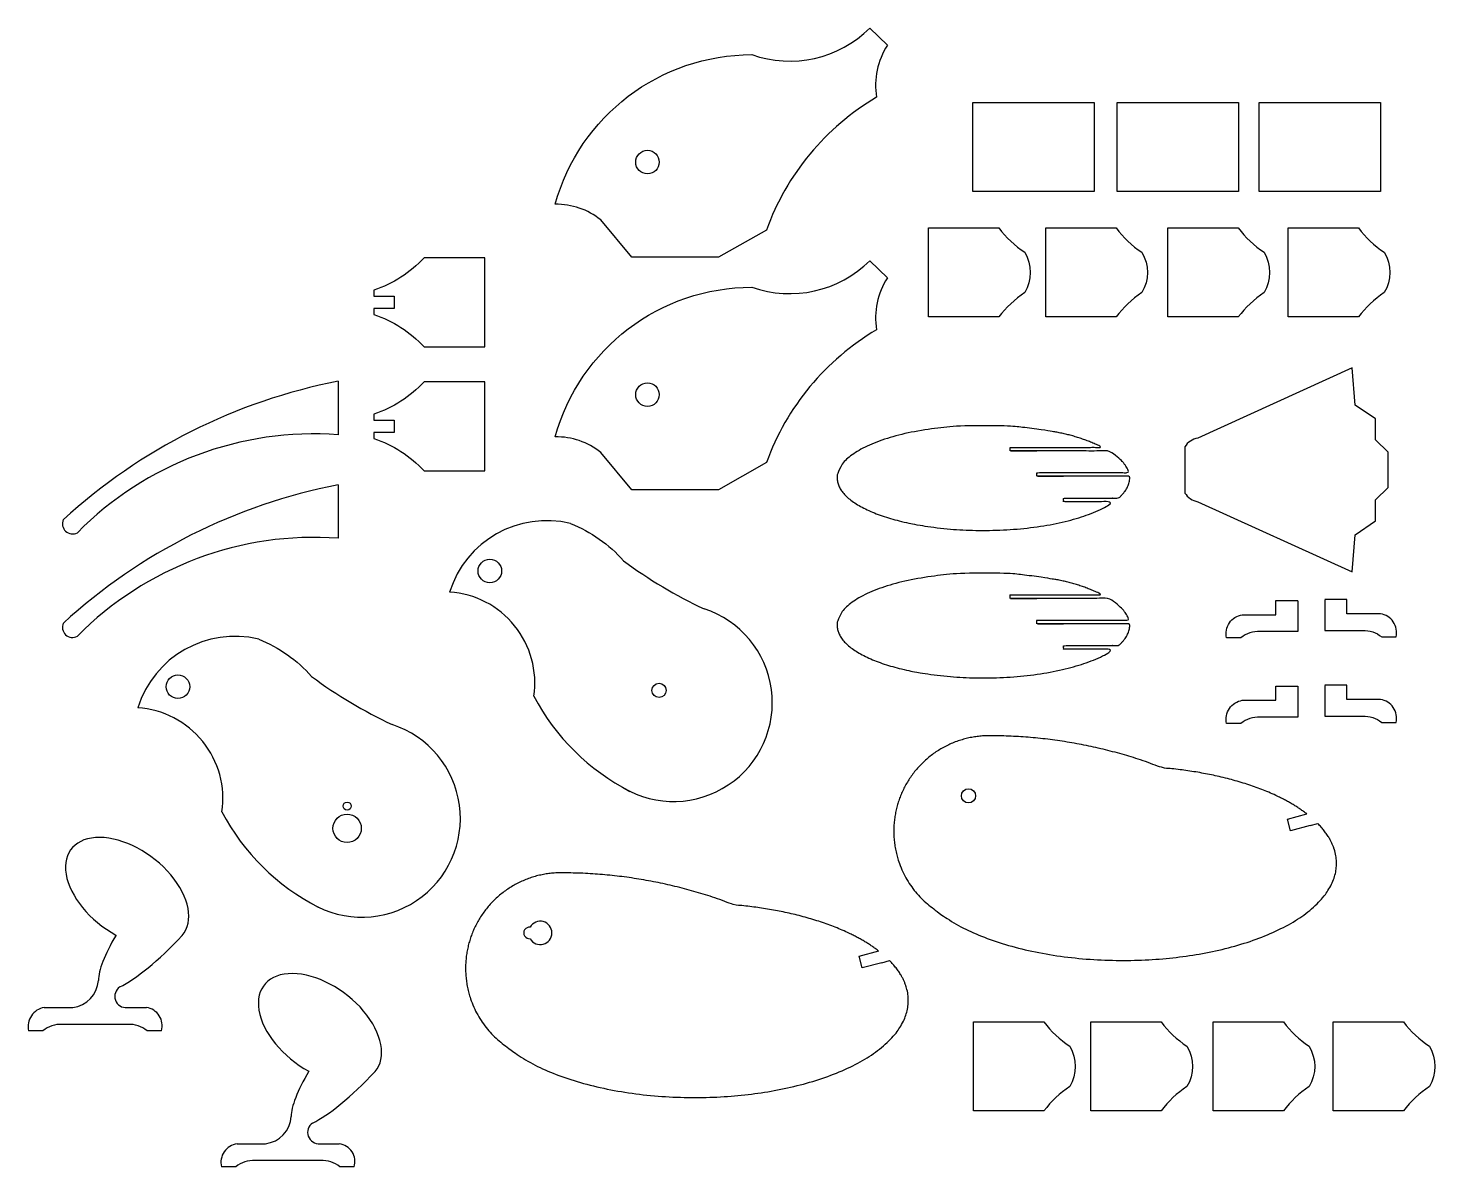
# Model space of a CAD drawing. Header units: millimetres. Extents: x 1830 to 4457, y 1880 to 3972.
# Drawn here: x 1830.1 to 2177.6, y 1880.3 to 2161.6 of the extents above; entities outside this region: 6.
import ezdxf

# ---------------------------------------------------------------- set-up
doc = ezdxf.new("R2010")
doc.units = ezdxf.units.MM

msp = doc.modelspace()

# ---------------------------------------------------------------- linework, layer by layer
for p, q in [((2038.02, 2161.65), (2042.38, 2157.41)), ((2038.02, 2104.2), (2042.38, 2099.96)), ((1906.7, 2074.41), (1906.7, 2061.2)), ((1906.7, 2048.83), (1906.7, 2035.62)), ((1838.77, 2040.23), (1838.77, 2040.23)), ((1838.77, 2014.65), (1838.77, 2014.65)), ((2143.82, 1999.11), (2143.82, 1999.03)), ((2146.8, 1964.62), (2148.73, 1965.13)), ((2041, 1930.75), (2042.92, 1931.26)), ((1834.06, 1919.66), (1838.82, 1919.66)), ((1838.82, 1919.66), (1841.1, 1919.66)), ((1854.54, 1919.66), (1859.3, 1919.66)), ((1838.74, 1915.51), (1838.47, 1915.51)), ((1854.72, 1915.51), (1838.74, 1915.51)), ((1833.73, 1913.95), (1830.2, 1913.95)), ((1862.99, 1913.95), (1859.46, 1913.95)), ((1881.69, 1886.03), (1886.46, 1886.03)), ((1886.46, 1886.03), (1888.74, 1886.03)), ((1902.17, 1886.03), (1906.94, 1886.03)), ((1886.37, 1881.87), (1886.11, 1881.87)), ((1902.35, 1881.87), (1886.37, 1881.87)), ((1881.36, 1880.32), (1877.83, 1880.32)), ((1910.63, 1880.32), (1907.09, 1880.32))]:
    msp.add_line(p, q)
for points in [[(2039.7, 2144.58, 0.17411), (2012.48, 2111.77), (2000.63, 2105.04), (1990.07, 2105.04), (1979.2, 2105.04), (1971.54, 2114.27, 0.177724), (1960.29, 2118.12, -0.337243), (2008.88, 2155.1)], [(2039.7, 2087.13, 0.17411), (2012.48, 2054.32), (2000.63, 2047.58), (1990.07, 2047.58), (1979.2, 2047.58), (1971.54, 2056.81, 0.177724), (1960.29, 2060.66, -0.337243), (2008.88, 2097.64)], [(1964.11, 2039.27, -0.117252), (1977.18, 2030.05, 0.050109), (1997.12, 2018.17)], [(2143.82, 2020.18), (2143.82, 2016.73), (2143.82, 2012.57), (2134.47, 2012.57, 0.18562), (2129.73, 2011.01), (2126.2, 2011.01, -0.439046), (2130.06, 2016.73), (2134.83, 2016.73), (2137.1, 2016.73), (2138.34, 2016.73), (2138.34, 2020.26), (2142.34, 2020.26), (2143.82, 2020.26)], [(2150.43, 2020.42), (2150.43, 2016.96), (2150.43, 2012.81), (2159.78, 2012.81, -0.18562), (2164.52, 2011.25), (2168.05, 2011.25, 0.439046), (2164.19, 2016.96), (2159.43, 2016.96), (2157.15, 2016.96), (2155.91, 2016.96), (2155.91, 2020.5), (2151.91, 2020.5), (2150.43, 2020.5)], [(1887.04, 2010.69, -0.117252), (1900.11, 2001.46, 0.050109), (1920.05, 1989.59)], [(2143.82, 1999.03), (2143.82, 1995.58), (2143.82, 1991.42), (2134.47, 1991.42, 0.18562), (2129.73, 1989.86), (2126.2, 1989.86, -0.439046), (2130.06, 1995.58), (2134.83, 1995.58), (2137.1, 1995.58), (2138.34, 1995.58), (2138.34, 1999.11), (2142.34, 1999.11), (2143.82, 1999.11)], [(2150.43, 1999.26), (2150.43, 1995.81), (2150.43, 1991.65), (2159.78, 1991.65, -0.18562), (2164.52, 1990.1), (2168.05, 1990.1, 0.439046), (2164.19, 1995.81), (2159.43, 1995.81), (2157.15, 1995.81), (2155.91, 1995.81), (2155.91, 1999.35), (2151.91, 1999.35), (2150.43, 1999.35)]]:
    msp.add_lwpolyline(points, format="xyb")
for points in [[(2093.47, 2121.25), (2063.47, 2121.25), (2063.47, 2143.25), (2093.47, 2143.25)], [(2129.12, 2121.25), (2099.12, 2121.25), (2099.12, 2143.25), (2129.12, 2143.25)], [(2164.2, 2121.25), (2134.2, 2121.25), (2134.2, 2143.25), (2164.2, 2143.25)]]:
    msp.add_lwpolyline(points, close=True)
for points in [[(2076.3, 2096.31, 0.085563), (2069.92, 2090.29), (2052.54, 2090.29), (2052.54, 2112.29), (2069.92, 2112.29, 0.085563), (2076.3, 2106.26, -0.274609)], [(2105.25, 2096.31, 0.085563), (2098.87, 2090.29), (2081.49, 2090.29), (2081.49, 2112.29), (2098.87, 2112.29, 0.085563), (2105.25, 2106.26, -0.274609)], [(2135.45, 2096.31, 0.085563), (2129.07, 2090.29), (2111.69, 2090.29), (2111.69, 2112.29), (2129.07, 2112.29, 0.085563), (2135.45, 2106.26, -0.274609)], [(2165.14, 2096.31, 0.085563), (2158.76, 2090.29), (2141.38, 2090.29), (2141.38, 2112.29), (2158.76, 2112.29, 0.085563), (2165.14, 2106.26, -0.274609)], [(1942.91, 2104.9), (1927.91, 2104.9, -0.12575), (1915.47, 2096.9), (1915.47, 2096.15), (1915.47, 2095.4), (1920.47, 2095.4), (1920.47, 2092.4), (1915.47, 2092.4), (1915.47, 2091.65), (1915.47, 2090.9, -0.12575), (1927.91, 2082.9), (1942.91, 2082.9)], [(2166.08, 2056.88), (2162.94, 2059.94), (2162.94, 2065.11), (2157.97, 2068.54), (2157.25, 2077.7), (2119.06, 2060.38, 0.210796), (2115.87, 2058.21), (2115.87, 2046.8, 0.210796), (2119.06, 2044.64), (2157.25, 2027.32), (2157.97, 2036.48), (2162.94, 2039.9), (2162.94, 2045.08), (2166.08, 2048.14)], [(1942.91, 2074.26), (1927.91, 2074.26, -0.12575), (1915.47, 2066.26), (1915.47, 2065.51), (1915.47, 2064.76), (1920.47, 2064.76), (1920.47, 2061.76), (1915.47, 2061.76), (1915.47, 2061.01), (1915.47, 2060.26, -0.12575), (1927.91, 2052.26), (1942.91, 2052.26)], [(1954.11, 1939.55, 1.103851), (1954.11, 1936.68, 3.753094)], [(2087.44, 1900.17, 0.085563), (2081.06, 1894.14), (2063.68, 1894.14), (2063.68, 1916.14), (2081.06, 1916.14, 0.085563), (2087.44, 1910.12, -0.274609)], [(2116.39, 1900.17, 0.085563), (2110.01, 1894.14), (2092.63, 1894.14), (2092.63, 1916.14), (2110.01, 1916.14, 0.085563), (2116.39, 1910.12, -0.274609)], [(2146.59, 1900.17, 0.085563), (2140.21, 1894.14), (2122.83, 1894.14), (2122.83, 1916.14), (2140.21, 1916.14, 0.085563), (2146.59, 1910.12, -0.274609)], [(2176.28, 1900.17, 0.085563), (2169.9, 1894.14), (2152.52, 1894.14), (2152.52, 1916.14), (2169.9, 1916.14, 0.085563), (2176.28, 1910.12, -0.274609)]]:
    msp.add_lwpolyline(points, format="xyb", close=True)
for points in [[(2146.8, 1964.62), (2141.97, 1963.34), (2141.2, 1966.24), (2146.03, 1967.52)], [(2041, 1930.75), (2036.17, 1929.47), (2035.4, 1932.37), (2040.23, 1933.65)]]:
    msp.add_lwpolyline(points)
for centre, radius in [((4048.38, 3970.01), 1.75), ((4383.15, 2943.67), 1.5), ((4379.63, 2927.77), 1.5), ((4370.18, 2924.55), 1.5), ((4321.34, 2909.96), 1.5), ((4455.4, 2866.71), 1.5), ((1983.09, 2128.55), 2.91), ((1983.09, 2071.1), 2.91), ((1944.15, 2027.53), 2.91), ((1867.08, 1998.95), 2.91), ((1985.96, 1998.03), 1.75), ((2062.41, 1971.98), 1.75), ((1908.89, 1963.95), 3.5), ((1908.89, 1969.45), 1)]:
    msp.add_circle(centre, radius)
for centre, radius, start, end in [((2018.22, 2181.62), 28.12, 250.5904, 314.7517), ((2057.56, 2147.54), 18.1, 146.9595, 189.4247), ((2018.22, 2124.17), 28.12, 250.5904, 314.7517), ((2057.56, 2090.09), 18.1, 146.9595, 189.4247), ((1933.54, 1936.47), 140.53, 101.0098, 132.4071), ((1900.73, 1979.16), 82.26, 85.839, 135.3294), ((1933.54, 1910.89), 140.53, 101.0098, 132.4071), ((1841.04, 2039.19), 2.5, 155.5886, 298.3716), ((1958.25, 2014.77), 25.2, 76.538, 162.5377), ((1900.73, 1953.58), 82.26, 85.839, 135.3294), ((1932.76, 1999.87), 22.51, 351.6124, 86.3049), ((1989.54, 1994.98), 24.4, 239.5515, 71.904), ((1841.04, 2013.61), 2.5, 155.5886, 298.3716), ((1881.18, 1986.18), 25.2, 76.538, 162.5377), ((2004.59, 2022.9), 56.12, 207.9711, 242.6034), ((1855.69, 1971.28), 22.51, 351.6124, 86.3049), ((1912.47, 1966.39), 24.4, 239.5515, 71.904), ((1927.52, 1994.32), 56.12, 207.9711, 242.6034), ((1840.23, 1926.82), 7.21, 276.9658, 356.5131), ((1854.28, 1922.45), 2.8, 123.7392, 275.2792), ((1834.75, 1915.03), 4.69, 98.5121, 193.3269), ((1858.7, 1915.23), 4.48, 343.4194, 82.2899), ((1838.13, 1908.56), 6.96, 87.1329, 129.1952), ((1855.06, 1908.56), 6.96, 50.8048, 92.8671), ((1887.86, 1893.19), 7.21, 276.9658, 356.5131), ((1901.92, 1888.82), 2.8, 123.7392, 275.2792), ((1882.39, 1881.4), 4.69, 98.5121, 193.3269), ((1906.34, 1881.59), 4.48, 343.4194, 82.2899), ((1885.76, 1874.92), 6.96, 87.1329, 129.1952), ((1902.7, 1874.92), 6.96, 50.8048, 92.8671)]:
    msp.add_arc(centre, radius, start, end)
for centre, major_axis, ratio, start_param, end_param in [((1854.54, 1948.27), (-13.84, 10.52), 0.604253, 3.107779, 8.100235), ((1868.11, 1948.19), (-19.94, -23.88), 0.229952, 5.353363, 6.01411), ((1868.11, 1948.19), (-19.94, -23.88), 0.229952, 6.746579, 7.587574), ((1902.18, 1914.64), (-13.84, 10.52), 0.604253, 3.107779, 8.100235), ((1915.74, 1914.56), (-19.94, -23.88), 0.229952, 5.353363, 6.01411), ((1915.74, 1914.56), (-19.94, -23.88), 0.229952, 6.746579, 7.587574)]:
    msp.add_ellipse(centre, major_axis=major_axis, ratio=ratio, start_param=start_param, end_param=end_param)
for points, weights, knots in [([(2072.71, 2057.18), (2072.71, 2057.63), (2072.71, 2058.08), (2084.08, 2058.08), (2095.45, 2058.08), (2089.24, 2061.18), (2082.45, 2062.08), (2074.34, 2063.53), (2066.1, 2063.48), (2035.23, 2063.48), (2030.4, 2052.54), (2025.57, 2041.61), (2054.92, 2038.19), (2084.28, 2034.76), (2098.3, 2044.63), (2092.1, 2044.63), (2085.91, 2044.63), (2085.91, 2045.08), (2085.91, 2045.53), (2092.68, 2045.53), (2099.46, 2045.53), (2102.47, 2048.12), (2102.22, 2050.93), (2090.77, 2050.93), (2079.31, 2050.93), (2082.61, 2050.93), (2085.91, 2050.93)], [1, 1, 1, 1, 1, 0.959237237667, 1, 0.995774881893, 1, 0.760428790778, 1, 0.760428790778, 1, 0.760428790778, 1, 1, 1, 1, 1, 1, 1, 0.977322412633, 1, 1, 1, 1, 1], [0, 0, 0, 1, 1, 2, 2, 2.573011, 2.573011, 2.756926, 2.756926, 4.170573, 4.170573, 5.584219, 5.584219, 6.997866, 6.997866, 7.997866, 7.997866, 8.997866, 8.997866, 9.997866, 9.997866, 10.42461, 10.42461, 11.42461, 11.42461, 12.42461, 12.42461, 12.42461]), ([(2079.31, 2050.93), (2079.31, 2051.38), (2079.31, 2051.83), (2090.68, 2051.83), (2102.05, 2051.83), (2101.24, 2054.7), (2097.1, 2057.18), (2084.91, 2057.18), (2072.71, 2057.18), (2076.01, 2057.18), (2079.31, 2057.18)], [1, 1, 1, 1, 1, 0.976063992305, 1, 1, 1, 1, 1], [0, 0, 0, 1, 1, 2, 2, 2.438471, 2.438471, 3.438471, 3.438471, 4.438471, 4.438471, 4.438471]), ([(2072.71, 2020.74), (2072.71, 2021.19), (2072.71, 2021.64), (2084.08, 2021.64), (2095.45, 2021.64), (2089.24, 2024.75), (2082.45, 2025.64), (2074.34, 2027.1), (2066.1, 2027.04), (2035.23, 2027.04), (2030.4, 2016.11), (2025.57, 2005.17), (2054.92, 2001.75), (2084.28, 1998.33), (2098.3, 2008.19), (2092.1, 2008.19), (2085.91, 2008.19), (2085.91, 2008.64), (2085.91, 2009.09), (2092.68, 2009.09), (2099.46, 2009.09), (2102.47, 2011.69), (2102.22, 2014.49), (2090.77, 2014.49), (2079.31, 2014.49), (2082.61, 2014.49), (2085.91, 2014.49)], [1, 1, 1, 1, 1, 0.959237237667, 1, 0.995774881893, 1, 0.760428790778, 1, 0.760428790778, 1, 0.760428790778, 1, 1, 1, 1, 1, 1, 1, 0.977322412633, 1, 1, 1, 1, 1], [0, 0, 0, 1, 1, 2, 2, 2.573011, 2.573011, 2.756926, 2.756926, 4.170573, 4.170573, 5.584219, 5.584219, 6.997866, 6.997866, 7.997866, 7.997866, 8.997866, 8.997866, 9.997866, 9.997866, 10.42461, 10.42461, 11.42461, 11.42461, 12.42461, 12.42461, 12.42461]), ([(2079.31, 2014.49), (2079.31, 2014.94), (2079.31, 2015.39), (2090.68, 2015.39), (2102.05, 2015.39), (2101.24, 2018.27), (2097.1, 2020.74), (2084.91, 2020.74), (2072.71, 2020.74), (2076.01, 2020.74), (2079.31, 2020.74)], [1, 1, 1, 1, 1, 0.976063992305, 1, 1, 1, 1, 1], [0, 0, 0, 1, 1, 2, 2, 2.438471, 2.438471, 3.438471, 3.438471, 4.438471, 4.438471, 4.438471]), ([(2067.54, 1986.83), (2050.07, 1986.83), (2044.98, 1970.13), (2039.88, 1953.43), (2054.36, 1943.68), (2074.62, 1927.07), (2114.85, 1932.21), (2155.09, 1937.36), (2153.3, 1956.34), (2152.86, 1960.94), (2148.73, 1965.13)], [1, 0.803722105821, 1, 0.803722105821, 1, 0.78407878199, 1, 0.78407878199, 1, 0.937507021857, 0.911188092316], [0, 0, 0, 1.274543, 1.274543, 2.549087, 2.549087, 3.888258, 3.888258, 5.22743, 5.22743, 5.61502, 5.61502, 5.61502]), ([(2146.01, 1967.52), (2133.88, 1976.85), (2110.46, 1978.89), (2089.73, 1986.83), (2067.54, 1986.83)], [0.899228441665, 0.864180204206, 1, 0.983296597376, 1], [5.72423, 5.72423, 5.72423, 6.566602, 6.566602, 6.932663, 6.932663, 6.932663]), ([(1961.73, 1952.96), (1944.27, 1952.96), (1939.18, 1936.26), (1934.08, 1919.56), (1948.56, 1909.81), (1968.82, 1893.2), (2009.05, 1898.34), (2049.29, 1903.49), (2047.5, 1922.47), (2047.06, 1927.07), (2042.92, 1931.26)], [1, 0.803722105821, 1, 0.803722105821, 1, 0.78407878199, 1, 0.78407878199, 1, 0.937507021857, 0.911188092316], [0, 0, 0, 1.274543, 1.274543, 2.549087, 2.549087, 3.888258, 3.888258, 5.22743, 5.22743, 5.61502, 5.61502, 5.61502]), ([(2040.21, 1933.65), (2028.08, 1942.98), (2004.65, 1945.02), (1983.93, 1952.96), (1961.73, 1952.96)], [0.899228441665, 0.864180204206, 1, 0.983296597376, 1], [5.72423, 5.72423, 5.72423, 6.566602, 6.566602, 6.932663, 6.932663, 6.932663])]:
    msp.add_rational_spline(points, weights, degree=2, knots=knots)

doc.saveas('drawing.dxf')
